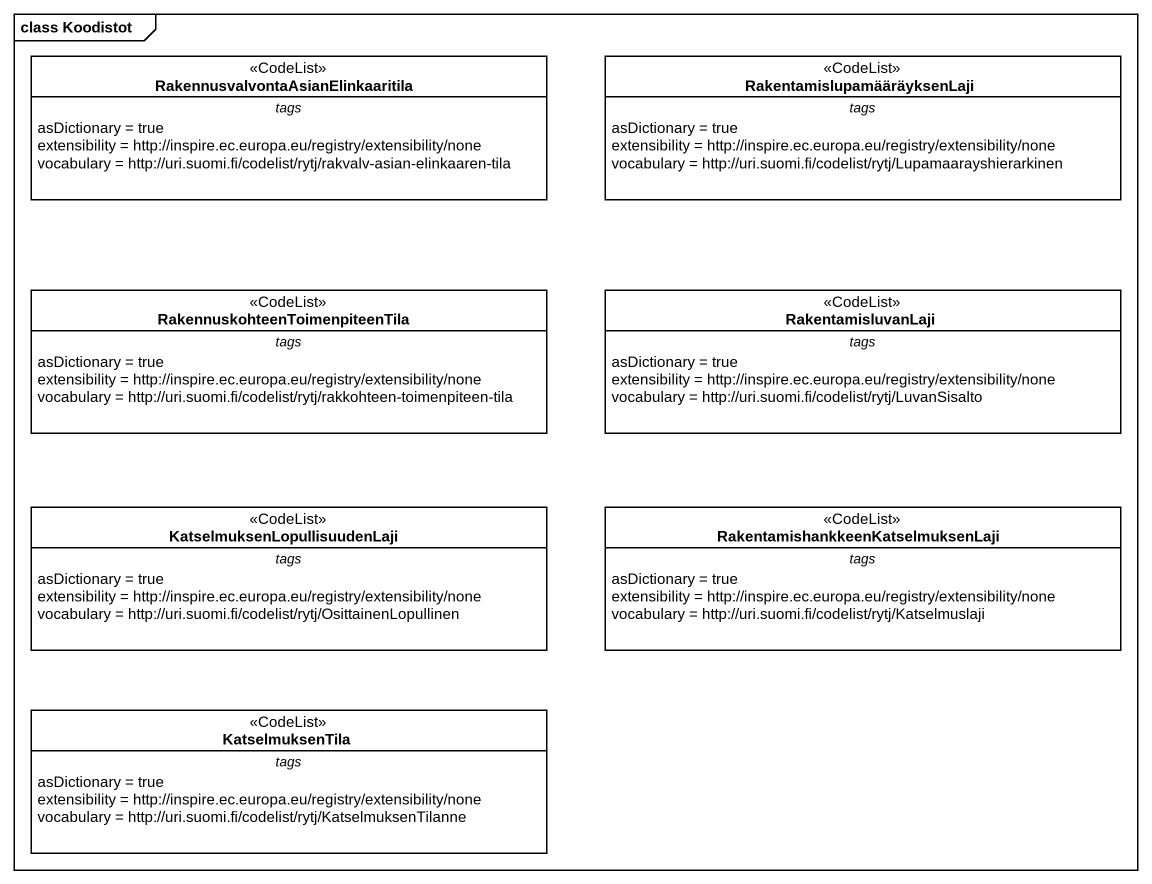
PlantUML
@startuml
mainframe class Koodistot
hide circle
hide empty members
class "RakennusvalvontaAsianElinkaaritila" as RakennusvalvontaAsianElinkaa <<CodeList>> {
  -- tags --
  asDictionary = true
  extensibility = http://inspire.ec.europa.eu/registry/extensibility/none
  vocabulary = http://uri.suomi.fi/codelist/rytj/rakvalv-asian-elinkaaren-tila
}
class RakentamislupamääräyksenLaji <<CodeList>> {
  -- tags --
  asDictionary = true
  extensibility = http://inspire.ec.europa.eu/registry/extensibility/none
  vocabulary = http://uri.suomi.fi/codelist/rytj/Lupamaarayshierarkinen
}
class "RakennuskohteenToimenpiteenTila" as RakennuskohteenToimenpiteenT <<CodeList>> {
  -- tags --
  asDictionary = true
  extensibility = http://inspire.ec.europa.eu/registry/extensibility/none
  vocabulary = http://uri.suomi.fi/codelist/rytj/rakkohteen-toimenpiteen-tila
}
class RakentamisluvanLaji <<CodeList>> {
  -- tags --
  asDictionary = true
  extensibility = http://inspire.ec.europa.eu/registry/extensibility/none
  vocabulary = http://uri.suomi.fi/codelist/rytj/LuvanSisalto
}
class "KatselmuksenLopullisuudenLaji" as KatselmuksenLopullisuudenLaj <<CodeList>> {
  -- tags --
  asDictionary = true
  extensibility = http://inspire.ec.europa.eu/registry/extensibility/none
  vocabulary = http://uri.suomi.fi/codelist/rytj/OsittainenLopullinen
}
class "RakentamishankkeenKatselmuksenLaji" as RakentamishankkeenKatselmuks <<CodeList>> {
  -- tags --
  asDictionary = true
  extensibility = http://inspire.ec.europa.eu/registry/extensibility/none
  vocabulary = http://uri.suomi.fi/codelist/rytj/Katselmuslaji
}
class KatselmuksenTila <<CodeList>> {
  -- tags --
  asDictionary = true
  extensibility = http://inspire.ec.europa.eu/registry/extensibility/none
  vocabulary = http://uri.suomi.fi/codelist/rytj/KatselmuksenTilanne
}
@enduml
